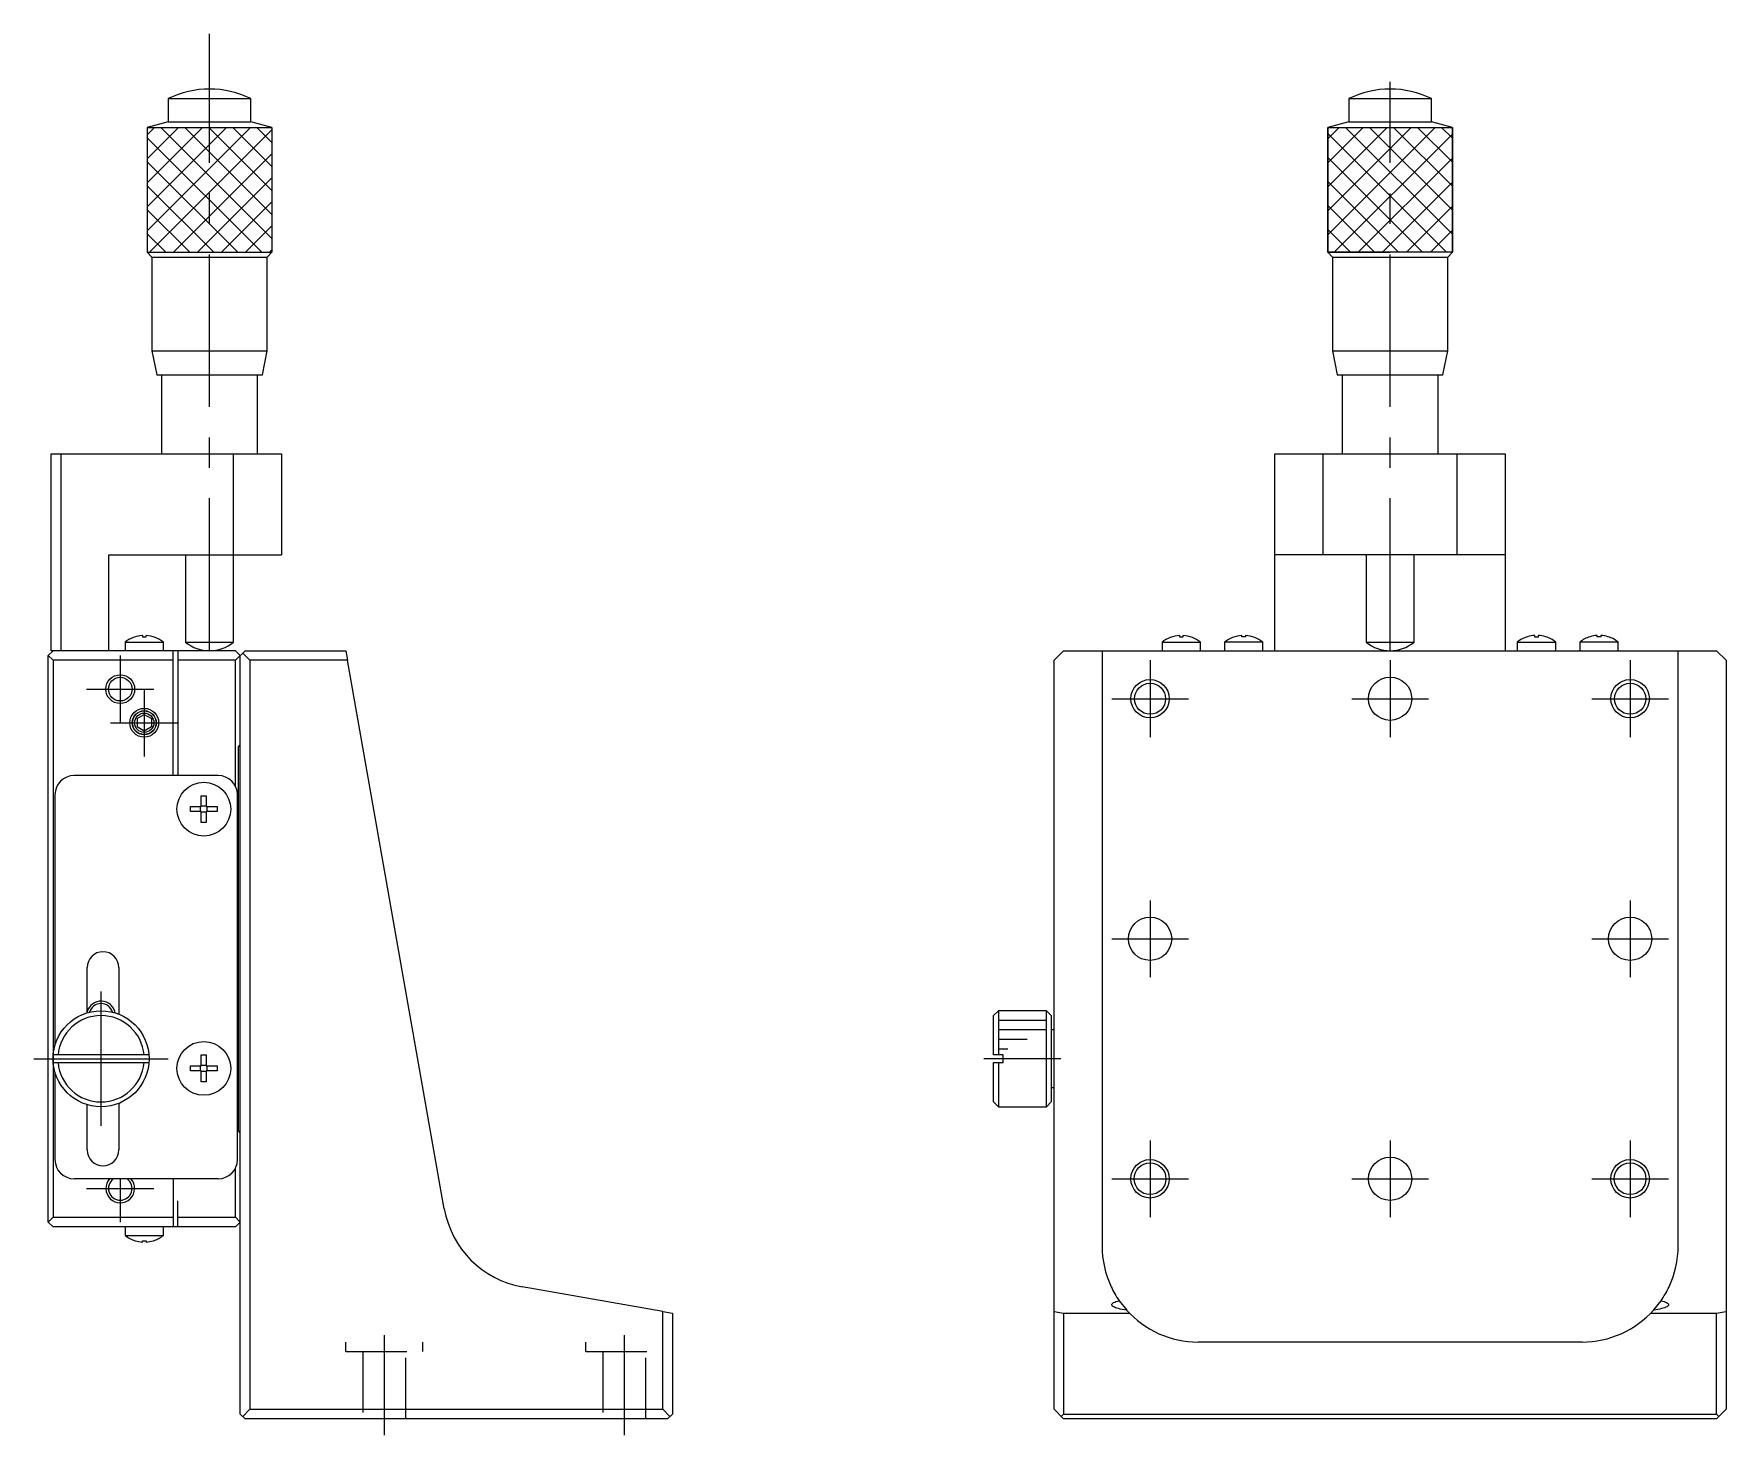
# Model space of a CAD drawing. Extents: x 0 to 363, y -8 to 309.
# Drawn here: x 186.7 to 362.9, y 88.8 to 234.8 of the extents above; entities that cross this region are included whole.
import ezdxf

# ---------------------------------------------------------------- set-up
doc = ezdxf.new("R2010")
doc.units = 0
doc.header["$LTSCALE"] = 0.5
doc.linetypes.add('CENTER', pattern=[50.8, 31.75, -6.35, 6.35, -6.35])
doc.linetypes.add('DASHED', pattern=[19.05, 12.7, -6.35])
for name, color, linetype in [('MSM_CENTER', 1, 'CENTER'), ('MSM_CONTINUOUS', 7, 'CONTINUOUS'), ('MSM_DASHED', 4, 'DASHED'), ('MSM_NARROW', 5, 'CONTINUOUS')]:
    doc.layers.add(name, color=color, linetype=linetype)

msp = doc.modelspace()

# ---------------------------------------------------------------- linework, layer by layer
at = {"layer": 'MSM_CENTER'}
for p, q in [((204.963738, 170.52798), (204.963738, 234.777983)), ((327.921467, 170.52798), (327.921467, 229.777983)), ((195.663738, 170.02798), (195.663738, 163.02798)), ((302.921467, 169.52798), (302.921467, 161.52798)), ((327.921467, 169.52798), (327.921467, 161.52798)), ((352.921467, 169.52798), (352.921467, 161.52798)), ((192.163738, 166.52798), (199.163738, 166.52798)), ((198.163738, 166.52798), (198.163738, 159.52798)), ((298.921467, 165.52798), (306.921467, 165.52798)), ((323.921467, 165.52798), (331.921467, 165.52798)), ((348.921467, 165.52798), (356.921467, 165.52798)), ((194.663738, 163.02798), (201.663738, 163.02798)), ((302.921467, 144.52798), (302.921467, 136.52798)), ((352.921467, 144.52798), (352.921467, 136.52798)), ((298.921467, 140.52798), (306.921467, 140.52798)), ((348.921467, 140.52798), (356.921467, 140.52798)), ((193.663738, 121.02798), (193.663738, 135.02798)), ((186.663738, 128.02798), (200.663738, 128.02798)), ((293.621467, 128.02798), (285.621467, 128.02798)), ((302.921467, 119.52798), (302.921467, 111.52798)), ((327.921467, 119.52798), (327.921467, 111.52798)), ((352.921467, 119.52798), (352.921467, 111.52798)), ((195.663738, 115.52798), (195.663738, 111.02798)), ((298.921467, 115.52798), (306.921467, 115.52798)), ((323.921467, 115.52798), (331.921467, 115.52798)), ((348.921467, 115.52798), (356.921467, 115.52798)), ((192.163738, 114.52798), (199.163738, 114.52798)), ((223.163738, 99.22798), (223.163738, 88.82798)), ((248.163738, 99.22798), (248.163738, 88.82798))]:
    msp.add_line(p, q, dxfattribs=at)
at = {"layer": 'MSM_CONTINUOUS'}
for p, q in [((200.663738, 228.027986), (209.263738, 228.027986)), ((200.663738, 228.027986), (200.663738, 225.617475)), ((209.263738, 225.617475), (209.263738, 228.027986)), ((323.621467, 228.027986), (332.221467, 228.027986)), ((323.621467, 228.027986), (323.621467, 225.617475)), ((332.221467, 225.617475), (332.221467, 228.027986)), ((200.663738, 225.617475), (198.463739, 225.027987)), ((200.663738, 225.617475), (209.263738, 225.617475)), ((211.463737, 225.027987), (209.263738, 225.617475)), ((323.621467, 225.617475), (321.421468, 225.027987)), ((323.621467, 225.617475), (332.221467, 225.617475)), ((334.421466, 225.027987), (332.221467, 225.617475)), ((198.463739, 225.027987), (211.463737, 225.027987)), ((198.463739, 225.027987), (198.463739, 212.027986)), ((211.463737, 225.027987), (211.463737, 212.027986)), ((321.421468, 225.027987), (334.421466, 225.027987)), ((321.421468, 212.027986), (321.421468, 225.027987)), ((334.421466, 225.027987), (334.421466, 212.027986)), ((198.463739, 212.027986), (211.463737, 212.027986)), ((198.463739, 212.027986), (198.963742, 211.527984)), ((198.963742, 211.527984), (210.963734, 211.527984)), ((198.963742, 211.527984), (198.963742, 201.777979)), ((210.963734, 211.527984), (211.463737, 212.027986)), ((210.963734, 201.777979), (210.963734, 211.527984)), ((321.421468, 212.027986), (321.921471, 211.527984)), ((334.421466, 212.027986), (321.421468, 212.027986)), ((321.921471, 211.527984), (333.921463, 211.527984)), ((321.921471, 211.527984), (321.921471, 201.777979)), ((333.921463, 211.527984), (334.421466, 212.027986)), ((333.921463, 201.777979), (333.921463, 211.527984)), ((198.963742, 201.777979), (210.963734, 201.777979)), ((198.963742, 201.777979), (199.463741, 199.27798)), ((210.463735, 199.27798), (210.963734, 201.777979)), ((321.921471, 201.777979), (333.921463, 201.777979)), ((321.921471, 201.777979), (322.42147, 199.27798)), ((333.421464, 199.27798), (333.921463, 201.777979)), ((199.463741, 199.27798), (210.463735, 199.27798)), ((199.963738, 199.27798), (199.963738, 191.02798)), ((209.963738, 191.02798), (209.963738, 199.27798)), ((322.42147, 199.27798), (333.421464, 199.27798)), ((322.921467, 199.27798), (322.921467, 191.02798)), ((332.921467, 191.02798), (332.921467, 199.27798)), ((188.463738, 170.52798), (188.463738, 191.02798)), ((188.463738, 191.02798), (212.463738, 191.02798)), ((189.463738, 191.02798), (189.463738, 170.52798)), ((207.463738, 180.52798), (207.463738, 191.02798)), ((212.463738, 191.02798), (212.463738, 180.52798)), ((315.921467, 170.52798), (315.921467, 191.02798)), ((315.921467, 191.02798), (339.921467, 191.02798)), ((320.921467, 191.02798), (320.921467, 180.52798)), ((334.921467, 180.52798), (334.921467, 191.02798)), ((339.921467, 191.02798), (339.921467, 170.52798)), ((194.463738, 180.52798), (212.463738, 180.52798)), ((194.463738, 170.52798), (194.463738, 180.52798)), ((202.463742, 180.52798), (202.463742, 171.405489)), ((207.463734, 171.405489), (207.463734, 180.52798)), ((339.921467, 180.52798), (315.921467, 180.52798)), ((325.421471, 180.52798), (325.421471, 171.405489)), ((330.421463, 171.405489), (330.421463, 180.52798)), ((196.163738, 171.425979), (200.163738, 171.425979)), ((196.163738, 171.425979), (196.163738, 170.52798)), ((197.963738, 172.115455), (197.963738, 171.983712)), ((197.963738, 171.983712), (198.363738, 171.983712)), ((198.363738, 171.983712), (198.363738, 172.115455)), ((200.163738, 170.52798), (200.163738, 171.425979)), ((202.463742, 171.405489), (207.463734, 171.405489)), ((304.171467, 171.425979), (308.171467, 171.425979)), ((304.171467, 171.425979), (304.171467, 170.52798)), ((305.971467, 172.115455), (305.971467, 171.983712)), ((305.971467, 171.983712), (306.371467, 171.983712)), ((306.371467, 171.983712), (306.371467, 172.115455)), ((308.171467, 170.52798), (308.171467, 171.425979)), ((314.671467, 171.425979), (310.671467, 171.425979)), ((310.671467, 171.425979), (310.671467, 170.52798)), ((312.471467, 171.983712), (312.471467, 172.115455)), ((312.871467, 171.983712), (312.471467, 171.983712)), ((312.871467, 172.115455), (312.871467, 171.983712)), ((314.671467, 170.52798), (314.671467, 171.425979)), ((325.421471, 171.405489), (330.421463, 171.405489)), ((341.171467, 171.425979), (345.171467, 171.425979)), ((341.171467, 171.425979), (341.171467, 170.52798)), ((342.221467, 171.983712), (342.242758, 171.983712)), ((342.971467, 172.115455), (342.971467, 171.983712)), ((342.971467, 171.983712), (343.371467, 171.983712)), ((343.371467, 171.983712), (343.371467, 172.115455)), ((344.100176, 171.983712), (344.121467, 171.983712)), ((345.171467, 170.52798), (345.171467, 171.425979)), ((351.671467, 171.425979), (347.671467, 171.425979)), ((347.671467, 171.425979), (347.671467, 170.52798)), ((348.742758, 171.983712), (348.721467, 171.983712)), ((349.471467, 171.983712), (349.471467, 172.115455)), ((349.871467, 171.983712), (349.471467, 171.983712)), ((349.871467, 172.115455), (349.871467, 171.983712)), ((350.621467, 171.983712), (350.600176, 171.983712)), ((351.671467, 170.52798), (351.671467, 171.425979)), ((188.663738, 170.52798), (188.163738, 170.02798)), ((188.163738, 170.02798), (188.663738, 169.52798)), ((188.163738, 111.02798), (188.163738, 170.02798)), ((207.663738, 170.52798), (188.463738, 170.52798)), ((188.663738, 169.52798), (188.663738, 111.52798)), ((201.163738, 169.52798), (188.663738, 169.52798)), ((201.163738, 157.52798), (201.163738, 170.52798)), ((201.663738, 170.52798), (201.663738, 157.52798)), ((207.663738, 169.52798), (201.663738, 169.52798)), ((208.663738, 170.52798), (207.663738, 169.52798)), ((207.663738, 170.52798), (208.163738, 170.02798)), ((207.663738, 156.39976), (207.663738, 169.52798)), ((208.163738, 91.02798), (208.163738, 170.02798)), ((209.163738, 169.52798), (208.413738, 170.27798)), ((208.663738, 170.52798), (219.163738, 170.52798)), ((209.163738, 169.52798), (209.163738, 91.52798)), ((219.340065, 169.52798), (209.163738, 169.52798)), ((219.163738, 170.52798), (219.340065, 169.52798)), ((229.413791, 112.397039), (219.340065, 169.52798)), ((293.921467, 170.52798), (292.921467, 169.52798)), ((292.921467, 91.52798), (292.921467, 169.52798)), ((293.921467, 170.52798), (361.921467, 170.52798)), ((297.921467, 170.52798), (297.921467, 108.52798)), ((357.921467, 108.52798), (357.921467, 170.52798)), ((362.921467, 169.52798), (361.921467, 170.52798)), ((362.921467, 169.52798), (362.921467, 91.52798)), ((197.413738, 163.460993), (198.163738, 163.894005)), ((197.413738, 163.460993), (197.413738, 162.594967)), ((198.163738, 162.161954), (197.413738, 162.594967)), ((198.163738, 163.894005), (198.913738, 163.460993)), ((198.913738, 162.594967), (198.163738, 162.161954)), ((198.913738, 163.460993), (198.913738, 162.594967)), ((207.963738, 160.52798), (208.163738, 160.72798)), ((207.963738, 120.52798), (207.963738, 160.52798)), ((205.863738, 157.52798), (190.863738, 157.52798)), ((188.863738, 155.52798), (188.863738, 129.42798)), ((204.103738, 155.427119), (204.623738, 155.427119)), ((204.103738, 154.28798), (204.103738, 155.427119)), ((204.623738, 155.427119), (204.623738, 154.28798)), ((207.863738, 117.52798), (207.863738, 155.52798)), ((202.964599, 153.76798), (202.964599, 154.28798)), ((202.964599, 154.28798), (204.103738, 154.28798)), ((204.103738, 153.76798), (202.964599, 153.76798)), ((204.034296, 153.76798), (204.034296, 154.28798)), ((204.103738, 154.357422), (204.623738, 154.357422)), ((204.103738, 152.628841), (204.103738, 153.76798)), ((204.623738, 153.698538), (204.103738, 153.698538)), ((204.623738, 154.28798), (205.762877, 154.28798)), ((204.623738, 153.76798), (204.623738, 152.628841)), ((205.762877, 153.76798), (204.623738, 153.76798)), ((204.69318, 154.28798), (204.69318, 153.76798)), ((205.762877, 154.28798), (205.762877, 153.76798)), ((204.623738, 152.628841), (204.103738, 152.628841)), ((192.213738, 132.813113), (192.213738, 137.52798)), ((195.513738, 137.52798), (195.513738, 132.673139)), ((287.121467, 133.02798), (286.621467, 132.52798)), ((286.621467, 128.42798), (286.621467, 132.52798)), ((287.121467, 133.02798), (287.121467, 128.42798)), ((292.121467, 133.02798), (287.121467, 133.02798)), ((292.121467, 123.02798), (292.121467, 133.02798)), ((292.621467, 132.52798), (292.121467, 133.02798)), ((292.621467, 132.52798), (292.621467, 123.52798)), ((292.121467, 132.02798), (287.121467, 132.02798)), ((292.121467, 131.02798), (287.121467, 131.02798)), ((292.921467, 131.02798), (292.621467, 131.02798)), ((290.121467, 130.02798), (287.121467, 130.02798)), ((288.121467, 129.02798), (287.121467, 129.02798)), ((198.647712, 128.42798), (188.679764, 128.42798)), ((188.679764, 127.62798), (198.647712, 127.62798)), ((202.964599, 126.76798), (202.964599, 127.28798)), ((202.964599, 127.28798), (204.103738, 127.28798)), ((204.034296, 126.76798), (204.034296, 127.28798)), ((204.103738, 128.427119), (204.623738, 128.427119)), ((204.103738, 127.28798), (204.103738, 128.427119)), ((204.103738, 127.357422), (204.623738, 127.357422)), ((204.623738, 128.427119), (204.623738, 127.28798)), ((204.623738, 127.28798), (205.762877, 127.28798)), ((204.69318, 127.28798), (204.69318, 126.76798)), ((205.762877, 127.28798), (205.762877, 126.76798)), ((287.621467, 128.42798), (286.621467, 128.42798)), ((286.621467, 123.52798), (286.621467, 127.62798)), ((286.621467, 127.62798), (287.621467, 127.62798)), ((287.121467, 127.62798), (287.121467, 123.02798)), ((287.621467, 127.62798), (287.621467, 128.42798)), ((188.863738, 126.62798), (188.863738, 117.52798)), ((204.103738, 126.76798), (202.964599, 126.76798)), ((204.103738, 125.628841), (204.103738, 126.76798)), ((204.623738, 126.698538), (204.103738, 126.698538)), ((204.623738, 125.628841), (204.103738, 125.628841)), ((205.762877, 126.76798), (204.623738, 126.76798)), ((204.623738, 126.76798), (204.623738, 125.628841)), ((195.513738, 123.382821), (195.513738, 118.52798)), ((286.621467, 123.52798), (287.121467, 123.02798)), ((292.121467, 123.02798), (292.621467, 123.52798)), ((292.621467, 125.02798), (292.921467, 125.02798)), ((192.213738, 118.52798), (192.213738, 123.242847)), ((287.121467, 123.02798), (292.121467, 123.02798)), ((208.163738, 120.32798), (207.963738, 120.52798)), ((207.663738, 111.52798), (207.663738, 116.6562)), ((205.863738, 115.52798), (190.863738, 115.52798)), ((201.163738, 115.52798), (201.163738, 110.52798)), ((201.663738, 110.52798), (201.663738, 113.22798)), ((188.663738, 111.52798), (188.163738, 111.02798)), ((188.663738, 111.52798), (201.163738, 111.52798)), ((201.663738, 111.52798), (207.663738, 111.52798)), ((207.663738, 111.52798), (208.163738, 111.02798)), ((188.163738, 111.02798), (188.663738, 110.52798)), ((207.663738, 110.52798), (188.663738, 110.52798)), ((196.163738, 110.52798), (196.163738, 109.629981)), ((196.163738, 109.629981), (200.163738, 109.629981)), ((200.163738, 109.629981), (200.163738, 110.52798)), ((208.163738, 111.02798), (207.663738, 110.52798)), ((197.213738, 109.072248), (197.235029, 109.072248)), ((197.963738, 109.072248), (198.363738, 109.072248)), ((197.963738, 108.940504), (197.963738, 109.072248)), ((198.363738, 109.072248), (198.363738, 108.940504)), ((199.092447, 109.072248), (199.113738, 109.072248)), ((252.163738, 101.704307), (237.525387, 104.285443)), ((298.921467, 102.409615), (298.934116, 102.465662)), ((298.933045, 102.355989), (298.921467, 102.409615)), ((298.967714, 102.302673), (298.933045, 102.355989)), ((298.934116, 102.465662), (298.971983, 102.521354)), ((299.025272, 102.249976), (298.967714, 102.302673)), ((298.971983, 102.521354), (299.03483, 102.576339)), ((299.105387, 102.198204), (299.025272, 102.249976)), ((299.03483, 102.576339), (299.122257, 102.630271)), ((299.122257, 102.630271), (299.233713, 102.682806)), ((299.233713, 102.682806), (299.368492, 102.733614)), ((299.368492, 102.733614), (299.525742, 102.782373)), ((299.525742, 102.782373), (299.704469, 102.828774)), ((299.704469, 102.828774), (300.489532, 101.837214)), ((355.379573, 101.8664), (356.138464, 102.828774)), ((356.138464, 102.828774), (356.317191, 102.782373)), ((356.317191, 102.782373), (356.474441, 102.733614)), ((356.474441, 102.733614), (356.609221, 102.682806)), ((356.609221, 102.682806), (356.720677, 102.630271)), ((356.720677, 102.630271), (356.808104, 102.576339)), ((356.817661, 102.249976), (356.737547, 102.198204)), ((356.808104, 102.576339), (356.87095, 102.521354)), ((356.875219, 102.302673), (356.817661, 102.249976)), ((356.87095, 102.521354), (356.908818, 102.465662)), ((356.909888, 102.355989), (356.875219, 102.302673)), ((356.908818, 102.465662), (356.921467, 102.409615)), ((356.921467, 102.409615), (356.909888, 102.355989)), ((252.163738, 91.52798), (252.163738, 101.704307)), ((252.163738, 101.704307), (253.163738, 101.52798)), ((253.163738, 101.52798), (253.163738, 91.02798)), ((292.921467, 101.704307), (293.921467, 101.52798)), ((293.921467, 101.52798), (300.780038, 101.52798)), ((293.921467, 101.52798), (293.921467, 91.02798)), ((299.207594, 102.147655), (299.105387, 102.198204)), ((299.331301, 102.098623), (299.207594, 102.147655)), ((299.475793, 102.051392), (299.331301, 102.098623)), ((299.640233, 102.006234), (299.475793, 102.051392)), ((299.823669, 101.963412), (299.640233, 102.006234)), ((300.02504, 101.923172), (299.823669, 101.963412)), ((300.243178, 101.885749), (300.02504, 101.923172)), ((300.476822, 101.851359), (300.243178, 101.885749)), ((355.062895, 101.52798), (361.921467, 101.52798)), ((355.599755, 101.885749), (355.366112, 101.851359)), ((355.817894, 101.923172), (355.599755, 101.885749)), ((356.019264, 101.963412), (355.817894, 101.923172)), ((356.2027, 102.006234), (356.019264, 101.963412)), ((356.36714, 102.051392), (356.2027, 102.006234)), ((356.511632, 102.098623), (356.36714, 102.051392)), ((356.63534, 102.147655), (356.511632, 102.098623)), ((356.737547, 102.198204), (356.63534, 102.147655)), ((361.921467, 101.52798), (362.921467, 101.704307)), ((361.921467, 91.02798), (361.921467, 101.52798)), ((347.921467, 98.52798), (307.921467, 98.52798)), ((208.163738, 91.02798), (208.663738, 90.52798)), ((208.413738, 90.77798), (209.163738, 91.52798)), ((252.663738, 90.52798), (208.663738, 90.52798)), ((209.163738, 91.52798), (252.163738, 91.52798)), ((252.163738, 91.52798), (252.913738, 90.77798)), ((252.663738, 90.52798), (253.163738, 91.02798)), ((292.921467, 91.52798), (293.921467, 90.52798)), ((293.671467, 90.77798), (293.921467, 91.02798)), ((293.921467, 91.02798), (361.921467, 91.02798)), ((361.921467, 90.52798), (293.921467, 90.52798)), ((362.921467, 91.52798), (361.921467, 90.52798)), ((361.921467, 91.02798), (362.171467, 90.77798))]:
    msp.add_line(p, q, dxfattribs=at)
for centre, radius in [((195.663738, 166.52798), 1.2295), ((327.921467, 165.52798), 2.25), ((302.921467, 165.52798), 1.621), ((352.921467, 165.52798), 1.621), ((198.163738, 163.02798), 1.5), ((204.363738, 154.02798), 2.8), ((302.921467, 140.52798), 2.25), ((352.921467, 140.52798), 2.25), ((193.663738, 128.02798), 5), ((204.363738, 127.02798), 2.8), ((302.921467, 115.52798), 1.65), ((327.921467, 115.52798), 2.25), ((352.921467, 115.52798), 1.65)]:
    msp.add_circle(centre, radius, dxfattribs=at)
for centre, radius, start, end in [((204.963738, 219.282985), 9.745001, 63.816209, 116.183791), ((327.921464, 219.282985), 9.745001, 63.816202, 116.183785), ((198.163738, 168.899235), 3.222489, 93.55828231, 128.36276052), ((198.163738, 168.899235), 3.222489, 51.63723948, 86.44171769), ((204.963738, 174.527984), 3.999997, 231.317811, 308.68221534), ((306.171467, 168.899235), 3.222489, 93.55828231, 128.36276052), ((306.171467, 168.899235), 3.222489, 51.63723948, 86.44171769), ((312.671467, 168.899235), 3.222489, 93.55828231, 128.36276052), ((312.671467, 168.899235), 3.222489, 51.63723948, 86.44171769), ((327.921464, 174.527984), 3.999997, 231.317827, 308.68221534), ((343.171467, 168.92798), 3.2, 107.270005, 128.682187), ((343.171467, 168.92798), 3.193744, 93.59035, 106.905258), ((343.171467, 168.92798), 3.193744, 73.094742, 86.40965), ((343.171467, 168.92798), 3.2, 51.317813, 72.729995), ((349.671467, 168.92798), 3.2, 107.270005, 128.682187), ((349.671467, 168.92798), 3.193744, 93.59035, 106.905258), ((349.671467, 168.92798), 3.193744, 73.094742, 86.40965), ((349.671467, 168.92798), 3.2, 51.317813, 72.729995), ((190.863738, 155.52798), 2, 90, 180), ((205.863738, 155.52798), 2, 0, 90), ((193.863738, 137.52798), 1.65, 0, 180), ((193.663738, 132.52798), 1.5, 10.671929, 165.164888), ((193.663738, 128.02798), 4.5, 5.099689, 174.900311), ((193.663738, 132.52798), 1.25, 16.45925, 163.54077586), ((193.663738, 128.02798), 4.5, 185.099689, 354.900311), ((193.863738, 118.52798), 1.65, 180, 0), ((190.863738, 117.52798), 2, 180, 270), ((205.863738, 117.52798), 2, 270, 0), ((195.663738, 114.52798), 1.2295, 125.57656856, 54.42343144), ((239.261869, 114.133521), 10, 190, 260), ((198.163738, 112.12798), 3.2, 231.317813, 252.729995), ((198.163738, 112.12798), 3.2, 287.270005, 308.682187), ((198.163738, 112.12798), 3.193744, 253.094742, 266.40965), ((198.163738, 112.12798), 3.193744, 273.59035, 286.905258), ((307.921558, 108.528), 10.000091, 180.000117, 205.103316), ((347.921327, 108.528011), 10.00014, 334.896746, 359.999821), ((307.921467, 108.52798), 10, 205.103433, 214.744691), ((347.921467, 108.52798), 10, 325.255309, 334.896567), ((307.921467, 108.52798), 10, 221.886877, 270.00000112), ((347.921467, 108.52798), 10, 270, 318.11310065)]:
    msp.add_arc(centre, radius, start, end, dxfattribs=at)
at = {"layer": 'MSM_DASHED'}
for p, q in [((219.163738, 97.52798), (219.163738, 98.52798)), ((219.163738, 97.52798), (227.163738, 97.52798)), ((220.913738, 97.52798), (220.913738, 90.52798)), ((225.413738, 90.52798), (225.413738, 97.52798)), ((227.163738, 97.52798), (227.163738, 98.52798)), ((244.163738, 97.52798), (244.163738, 98.52798)), ((244.163738, 97.52798), (252.163738, 97.52798)), ((245.913738, 97.52798), (245.913738, 90.52798)), ((250.413738, 90.52798), (250.413738, 97.52798))]:
    msp.add_line(p, q, dxfattribs=at)
at = {"layer": 'MSM_NARROW'}
for p, q in [((198.463739, 224.271899), (199.219826, 225.027987)), ((198.463739, 221.771899), (201.719826, 225.027987)), ((198.463739, 219.271899), (204.219826, 225.027987)), ((198.463739, 216.771899), (206.719826, 225.027987)), ((198.463739, 214.271899), (209.219826, 225.027987)), ((198.463739, 223.96303), (210.398783, 212.027986)), ((198.719825, 212.027986), (211.463737, 224.771897)), ((199.898782, 225.027987), (211.463737, 213.463032)), ((202.398782, 225.027987), (211.463737, 215.963032)), ((204.898782, 225.027987), (211.463737, 218.463032)), ((207.398782, 225.027987), (211.463737, 220.963032)), ((209.898782, 225.027987), (211.463737, 223.463032)), ((321.421468, 225.027987), (334.421466, 225.027987)), ((321.421468, 225.027987), (321.421468, 212.027986)), ((321.421468, 223.837357), (322.612097, 225.027987)), ((321.421468, 221.337357), (325.112097, 225.027987)), ((321.421468, 218.837357), (327.612097, 225.027987)), ((321.421468, 216.337357), (330.112097, 225.027987)), ((321.421468, 213.837357), (332.612097, 225.027987)), ((321.421468, 224.397572), (333.791054, 212.027986)), ((322.112096, 212.027986), (334.421466, 224.337355)), ((323.291053, 225.027987), (334.421466, 213.897574)), ((325.791053, 225.027987), (334.421466, 216.397574)), ((328.291053, 225.027987), (334.421466, 218.897574)), ((330.791053, 225.027987), (334.421466, 221.397574)), ((333.291053, 225.027987), (334.421466, 223.897574)), ((334.421466, 212.027986), (334.421466, 225.027987)), ((201.219825, 212.027986), (211.463737, 222.271897)), ((198.463739, 221.46303), (207.898783, 212.027986)), ((321.421468, 221.897572), (331.291054, 212.027986)), ((324.612096, 212.027986), (334.421466, 221.837355)), ((198.463739, 218.96303), (205.398783, 212.027986)), ((203.719825, 212.027986), (211.463737, 219.771897)), ((321.421468, 219.397572), (328.791054, 212.027986)), ((327.112096, 212.027986), (334.421466, 219.337355)), ((206.219825, 212.027986), (211.463737, 217.271897)), ((321.421468, 216.897572), (326.291054, 212.027986)), ((329.612096, 212.027986), (334.421466, 216.837355)), ((198.463739, 216.46303), (202.898783, 212.027986)), ((198.463739, 213.96303), (200.398783, 212.027986)), ((208.719825, 212.027986), (211.463737, 214.771897)), ((321.421468, 214.397572), (323.791054, 212.027986)), ((332.112096, 212.027986), (334.421466, 214.337355)), ((211.219825, 212.027986), (211.463737, 212.271897)), ((321.421468, 212.027986), (327.92135, 212.027986))]:
    msp.add_line(p, q, dxfattribs=at)
for centre, radius in [((195.663738, 166.52798), 1.5), ((302.921467, 165.52798), 2), ((352.921467, 165.52798), 2), ((198.163738, 163.02798), 1.25), ((198.163738, 163.02798), 1.2295), ((198.163738, 163.02798), 1), ((302.921467, 115.52798), 2), ((352.921467, 115.52798), 2)]:
    msp.add_circle(centre, radius, dxfattribs=at)
msp.add_arc((195.663738, 114.52798), 1.5, 138.1896851, 41.8103149, dxfattribs=at)

doc.saveas('drawing.dxf')
